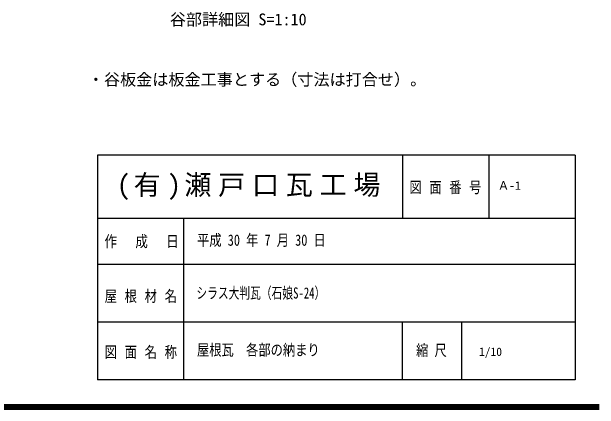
# Model space of a CAD drawing. Units: millimetres, scale not verified. Extents: x -2720 to 4439, y -1779 to 1970.
# Drawn here: x 1789 to 2810, y -1779 to -1089 of the extents above; entities that cross this region are included whole.
import ezdxf
from ezdxf.enums import TextEntityAlignment as Align

# ---------------------------------------------------------------- set-up
doc = ezdxf.new("R2010")
doc.units = ezdxf.units.MM
doc.header["$LTSCALE"] = 10
for name, color, linetype in [('0-0_データ 001', 3, 'Continuous'), ('0-C_アプローチ', 7, 'Continuous'), ('4-8_屋根', 6, 'Continuous'), ('4-9_パラペット', 5, 'Continuous'), ('C-5_表札・看板', 3, 'Continuous')]:
    doc.layers.add(name, color=color, linetype=linetype)
doc.styles.add('ＭＳ ゴシック', font='')
doc.styles.get('ＭＳ ゴシック').set_extended_font_data('MS Gothic')

msp = doc.modelspace()

# ---------------------------------------------------------------- linework, layer by layer
at = {"layer": '4-8_屋根'}
for p, q in [((2767.94, -1337.77), (1937.94, -1337.77)), ((1937.94, -1337.77), (1937.94, -1727.77)), ((2467.94, -1337.77), (2467.94, -1447.69)), ((2617.94, -1337.77), (2617.94, -1447.69)), ((2767.94, -1337.77), (2767.94, -1727.77)), ((2767.94, -1447.69), (1937.94, -1447.69)), ((2087.94, -1727.77), (2087.94, -1447.69)), ((2767.94, -1527.61), (1937.94, -1527.61)), ((2767.94, -1627.69), (1937.94, -1627.69)), ((2467.94, -1727.76), (2467.94, -1627.69)), ((2570.93, -1627.69), (2570.93, -1727.77)), ((2767.94, -1727.77), (1937.94, -1727.77))]:
    msp.add_line(p, q, dxfattribs=at)
at = {"layer": 'C-5_表札・看板'}
for p, q in [((-2720, -1771), (2810, -1771)), ((-2720, -1772.33), (2810, -1772.33)), ((-2720, -1773.67), (2810, -1773.67)), ((-2720, -1775), (2810, -1775)), ((-2720, -1776.33), (2810, -1776.33)), ((-2720, -1777.67), (2810, -1777.67)), ((-2720, -1779), (2810, -1779))]:
    msp.add_line(p, q, dxfattribs=at)

# ---------------------------------------------------------------- texts
at = {"layer": '0-0_データ 001', "color": 7, "style": 'ＭＳ ゴシック'}
msp.add_text('・谷板金は板金工事とする（寸法は打合せ）。', height=20.53, dxfattribs=at).set_placement((1921.37, -1222.69), align=Align.BOTTOM_LEFT)
at = {"layer": '0-0_データ 001', "color": 5, "style": 'ＭＳ ゴシック'}
msp.add_text('1/10', height=14.66, dxfattribs=at).set_placement((2601.11, -1690.94), align=Align.BOTTOM_LEFT)
at = {"layer": '0-C_アプローチ', "style": 'ＭＳ ゴシック'}
msp.add_text('谷部詳細図 S=1:10', height=20.53, dxfattribs=at).set_placement((2063.77, -1118.29), align=Align.BOTTOM_LEFT)
at = {"layer": '4-9_パラペット', "style": 'ＭＳ ゴシック'}
msp.add_text('Ａ-1', height=14.66, dxfattribs=at).set_placement((2633.65, -1402.26), align=Align.BOTTOM_LEFT)
for s, width, p in [('平成 30 年 7 月 30 日', 0.8, (2111.18, -1500.86)), ('シラス大判瓦（石娘S-24）', 0.7, (2110.06, -1592.67)), ('屋根瓦\u3000各部の納まり', 0.8, (2110.99, -1691.52)), ('縮 尺', 0.8, (2491.77, -1692.25))]:
    msp.add_text(s, height=19.55, dxfattribs=dict(at, width=width)).set_placement(p, align=Align.BOTTOM_LEFT)
at = {"layer": '4-9_パラペット', "attachment_point": 7, "style": 'ＭＳ ゴシック'}
for s, insert, char_height in [('\\T1.25;(有)瀬戸口瓦工場', (1971.77, -1415.59), 34.46), ('\\T1.62;\\W0.8;図面番号', (2480.25, -1405.51), 19.55), ('\\T2.48;\\W0.8;作成日', (1950.5, -1499.64), 19.79), ('\\T1.63;\\W0.8;屋根材名', (1950.63, -1594.44), 19.55), ('\\T1.63;\\W0.8;図面名称', (1950.63, -1691.58), 19.55)]:
    msp.add_mtext(s, dxfattribs=dict(at, insert=insert, char_height=char_height))

doc.saveas('drawing.dxf')
